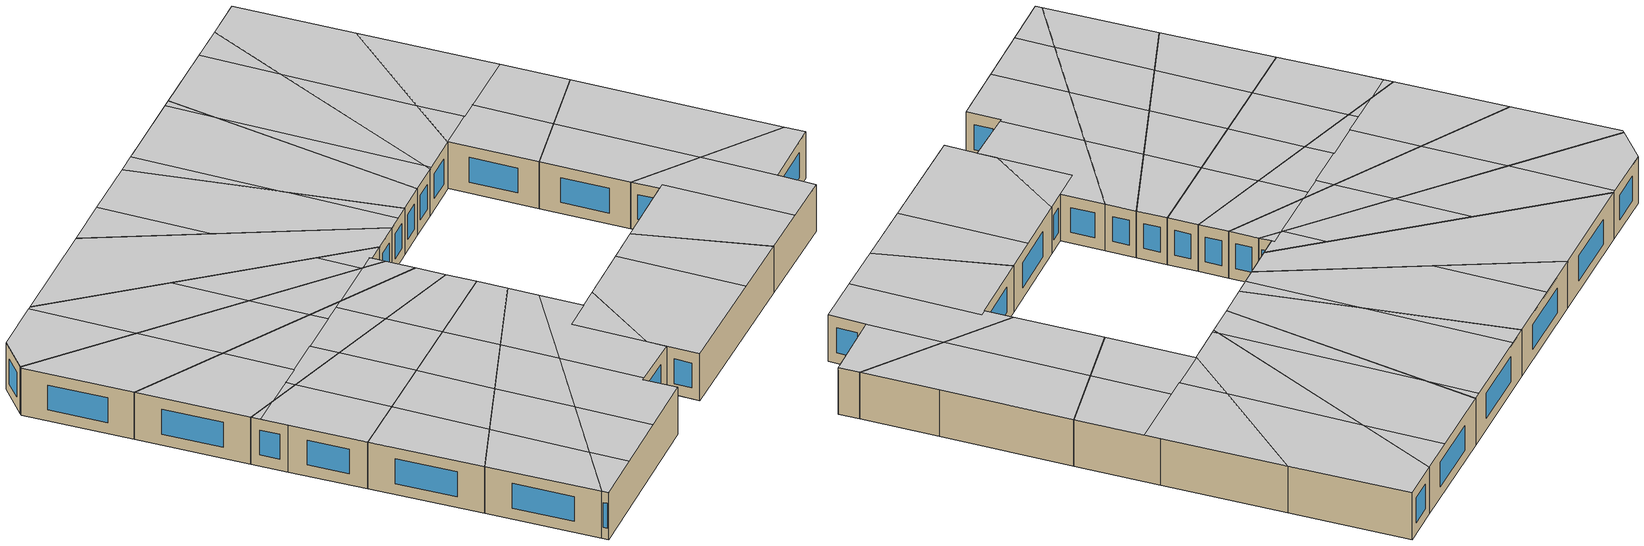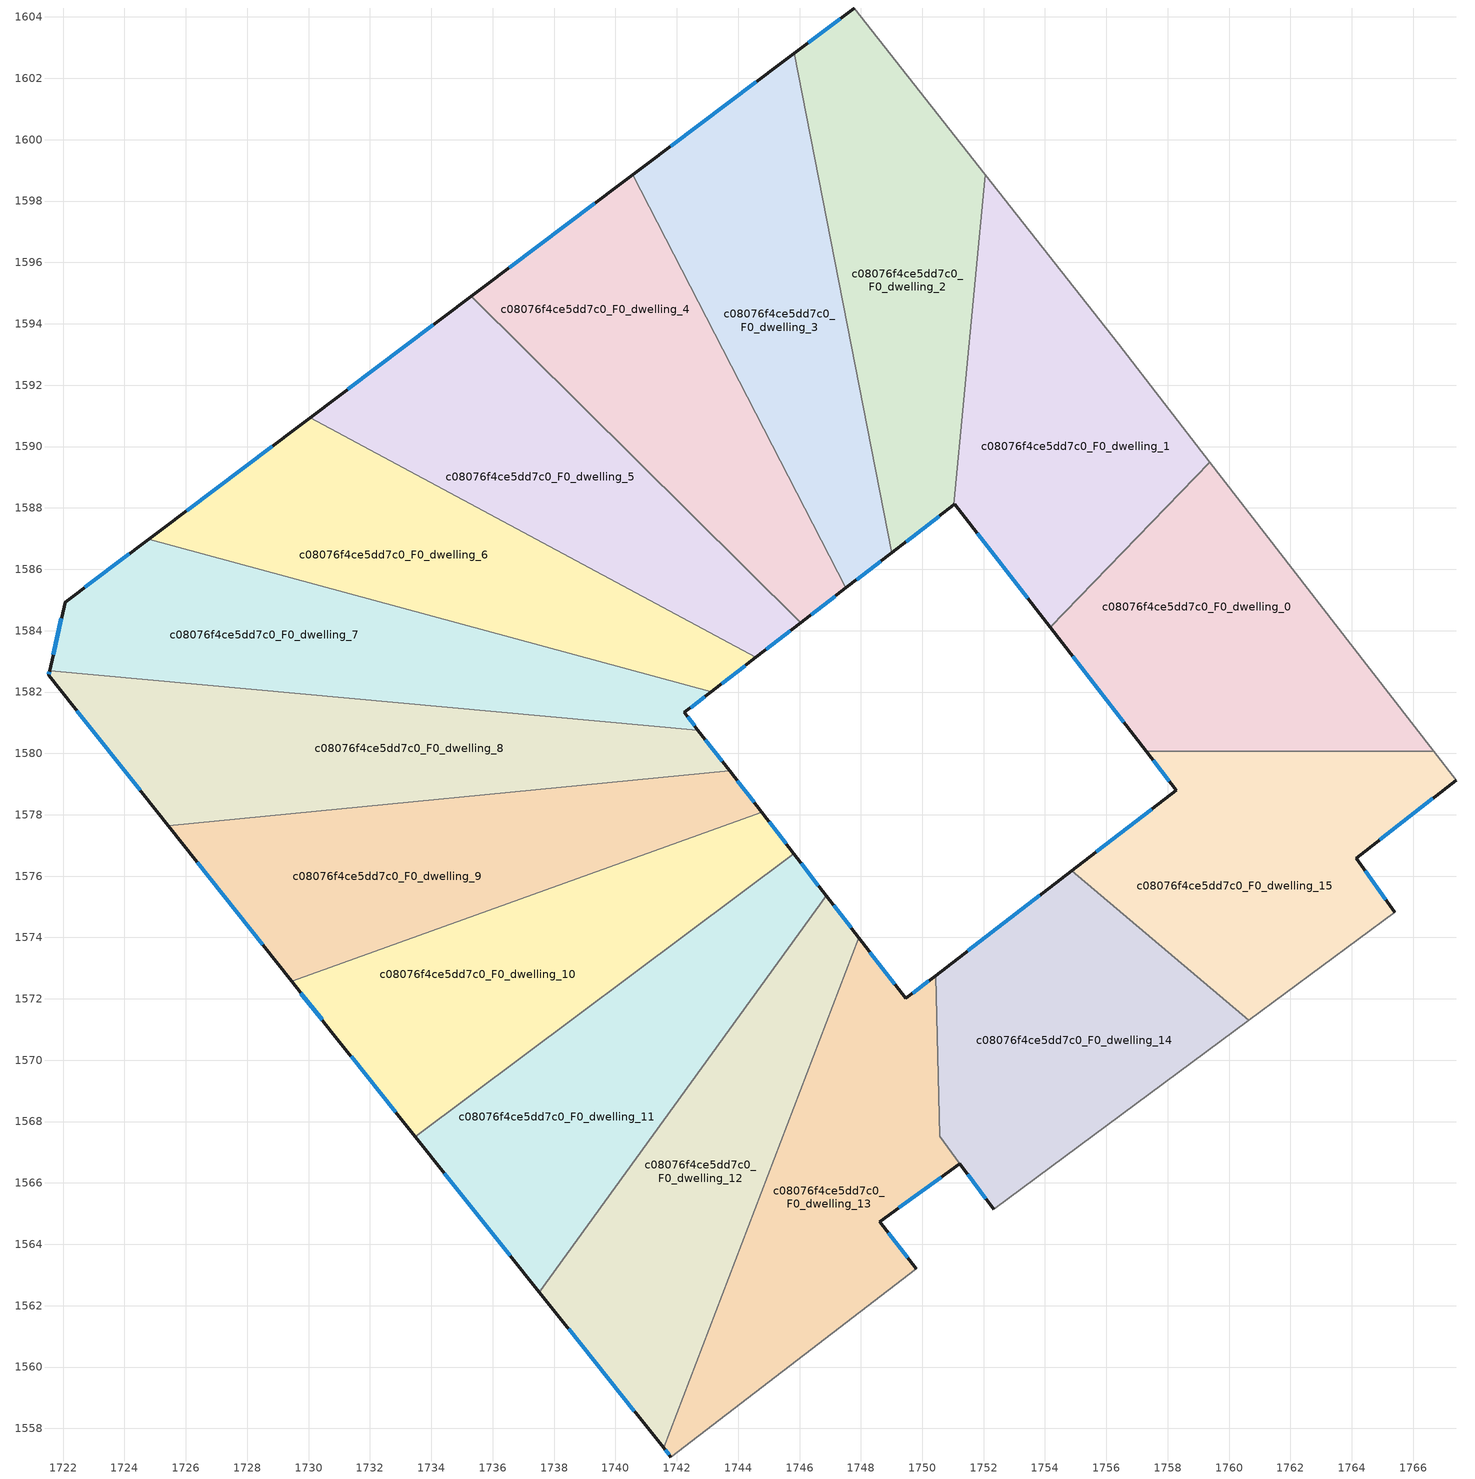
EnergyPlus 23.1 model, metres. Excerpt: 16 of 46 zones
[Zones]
c08076f4ce5dd7c0_F0_dwelling_0
 floor ground (EU_floor_Construction): 1763.97,1583.55 1766.68,1580.07 1757.3,1580.07 1754.17,1584.11 1759.38,1589.5 z0
 wall outside (EU_wall_Construction): 1754.17,1584.11 1757.3,1580.07 z0:3
 wall to c08076f4ce5dd7c0_F0_dwelling_1 (EU_wall_Construction): 1759.38,1589.5 1754.17,1584.11 z0:3
 wall adiabatic (EU_wall_Construction): 1766.68,1580.07 1763.97,1583.55 1759.38,1589.5 z0:3
 wall to c08076f4ce5dd7c0_F0_dwelling_15 (EU_wall_Construction): 1757.3,1580.07 1766.68,1580.07 z0:3
 window (EU_Window_Construction): 1754.9,1583.16 1756.56,1581.02 z0.7:2.3
 ceiling to c08076f4ce5dd7c0_F1_dwelling_7 (EU_floor_Construction): 1766.68,1580.07 1763.97,1583.55 1759.38,1589.5 1756.6,1586.62 1761.53,1580.07 z3
 ceiling to c08076f4ce5dd7c0_F1_dwelling_6 (EU_floor_Construction): 1761.53,1580.07 1756.6,1586.62 1754.17,1584.11 1757.3,1580.07 z3
c08076f4ce5dd7c0_F0_dwelling_1
 floor ground (EU_floor_Construction): 1756.41,1593.34 1759.38,1589.5 1754.17,1584.11 1751.06,1588.12 1751.03,1588.1 1752.06,1598.86 z0
 wall outside (EU_wall_Construction): 1751.03,1588.1 1751.06,1588.12 1754.17,1584.11 z0:3
 wall to c08076f4ce5dd7c0_F0_dwelling_2 (EU_wall_Construction): 1752.06,1598.86 1751.03,1588.1 z0:3
 wall adiabatic (EU_wall_Construction): 1759.38,1589.5 1756.41,1593.34 1752.06,1598.86 z0:3
 window (EU_Window_Construction): 1751.79,1587.18 1753.44,1585.05 z0.7:2.3
 ceiling to c08076f4ce5dd7c0_F1_dwelling_14 (EU_floor_Construction): 1756.98,1592.6 1756.41,1593.34 1752.06,1598.86 1751.38,1591.72 1752.98,1589.59 z3
 ceiling to c08076f4ce5dd7c0_F1_dwelling_7 (EU_floor_Construction): 1756.6,1586.62 1759.38,1589.5 1756.98,1592.6 1753.87,1590.26 z3
 ceiling to c08076f4ce5dd7c0_F1_dwelling_6 (EU_floor_Construction): 1754.17,1584.11 1756.6,1586.62 1753.87,1590.26 1751.05,1588.13 1751.06,1588.12 z3
 ceiling to c08076f4ce5dd7c0_F1_dwelling_13 (EU_floor_Construction): 1752.98,1589.59 1751.38,1591.72 1751.03,1588.1 1751.06,1588.12 1751.05,1588.13 z3
c08076f4ce5dd7c0_F0_dwelling_10
 floor ground (EU_floor_Construction): 1744.76,1578.09 1745.81,1576.73 1733.48,1567.5 1730.74,1570.93 1729.45,1572.57 z0
 wall outside (EU_wall_Construction): 1745.81,1576.73 1744.76,1578.09 / 1729.45,1572.57 1730.74,1570.93 1733.48,1567.5 z0:3
 wall to c08076f4ce5dd7c0_F0_dwelling_9 (EU_wall_Construction): 1744.76,1578.09 1729.45,1572.57 z0:3
 wall to c08076f4ce5dd7c0_F0_dwelling_11 (EU_wall_Construction): 1733.48,1567.5 1745.81,1576.73 z0:3
 window (EU_Window_Construction): 1745.56,1577.05 1745.01,1577.77 / 1731.39,1570.13 1732.84,1568.31 / 1729.75,1572.19 1730.44,1571.32 z0.7:2.3
 ceiling to c08076f4ce5dd7c0_F1_dwelling_0 (EU_floor_Construction): 1736.19,1569.53 1732.95,1573.83 1731.18,1573.19 1729.78,1572.15 1730.74,1570.93 1733.48,1567.5 z3
 ceiling to c08076f4ce5dd7c0_F1_dwelling_1 (EU_floor_Construction): 1738.98,1571.62 1736.38,1575.07 1732.95,1573.83 1736.19,1569.53 z3
 ceiling to c08076f4ce5dd7c0_F1_dwelling_8 (EU_floor_Construction): 1731.18,1573.19 1729.45,1572.57 1729.78,1572.15 z3
 ceiling to c08076f4ce5dd7c0_F1_dwelling_2 (EU_floor_Construction): 1741.96,1573.85 1740.05,1576.39 1736.38,1575.07 1738.98,1571.62 z3
 ceiling to c08076f4ce5dd7c0_F1_dwelling_3 (EU_floor_Construction): 1745.81,1576.73 1744.76,1578.09 1740.05,1576.39 1741.96,1573.85 z3
c08076f4ce5dd7c0_F0_dwelling_11
 floor ground (EU_floor_Construction): 1745.81,1576.73 1746.87,1575.37 1737.52,1562.44 1733.48,1567.5 z0
 wall outside (EU_wall_Construction): 1746.87,1575.37 1745.81,1576.73 / 1733.48,1567.5 1737.52,1562.44 z0:3
 wall to c08076f4ce5dd7c0_F0_dwelling_12 (EU_wall_Construction): 1737.52,1562.44 1746.87,1575.37 z0:3
 window (EU_Window_Construction): 1746.62,1575.69 1746.06,1576.41 / 1734.43,1566.31 1736.57,1563.63 z0.7:2.3
 ceiling to c08076f4ce5dd7c0_F1_dwelling_2 (EU_floor_Construction): 1741.62,1568.1 1743.9,1571.26 1741.96,1573.85 1738.98,1571.62 z3
 ceiling to c08076f4ce5dd7c0_F1_dwelling_0 (EU_floor_Construction): 1737.52,1562.44 1739.48,1565.15 1736.19,1569.53 1733.48,1567.5 z3
 ceiling to c08076f4ce5dd7c0_F1_dwelling_3 (EU_floor_Construction): 1743.9,1571.26 1746.87,1575.37 1745.81,1576.73 1741.96,1573.85 z3
 ceiling to c08076f4ce5dd7c0_F1_dwelling_1 (EU_floor_Construction): 1739.48,1565.15 1741.62,1568.1 1738.98,1571.62 1736.19,1569.53 z3
c08076f4ce5dd7c0_F0_dwelling_12
 floor ground (EU_floor_Construction): 1746.87,1575.37 1747.93,1573.99 1741.57,1557.37 1737.52,1562.44 z0
 wall outside (EU_wall_Construction): 1747.93,1573.99 1746.87,1575.37 / 1737.52,1562.44 1741.57,1557.37 z0:3
 wall to c08076f4ce5dd7c0_F0_dwelling_13 (EU_wall_Construction): 1741.57,1557.37 1747.93,1573.99 z0:3
 window (EU_Window_Construction): 1747.68,1574.31 1747.12,1575.04 / 1738.47,1561.25 1740.62,1558.56 z0.7:2.3
 ceiling to c08076f4ce5dd7c0_F1_dwelling_1 (EU_floor_Construction): 1742.84,1560.68 1744.31,1564.52 1741.62,1568.1 1739.48,1565.15 z3
 ceiling to c08076f4ce5dd7c0_F1_dwelling_2 (EU_floor_Construction): 1744.31,1564.52 1745.88,1568.63 1743.9,1571.26 1741.62,1568.1 z3
 ceiling to c08076f4ce5dd7c0_F1_dwelling_0 (EU_floor_Construction): 1741.57,1557.37 1742.84,1560.68 1739.48,1565.15 1737.52,1562.44 z3
 ceiling to c08076f4ce5dd7c0_F1_dwelling_3 (EU_floor_Construction): 1745.88,1568.63 1747.93,1573.99 1746.87,1575.37 1743.9,1571.26 z3
c08076f4ce5dd7c0_F0_dwelling_13
 floor ground (EU_floor_Construction): 1750.44,1572.76 1750.56,1567.53 1751.22,1566.63 1748.62,1564.74 1749.81,1563.2 1741.81,1557.07 1741.57,1557.37 1747.93,1573.99 1749.47,1572.01 z0
 wall outside (EU_wall_Construction): 1741.57,1557.37 1741.81,1557.07 / 1750.44,1572.76 1749.47,1572.01 1747.93,1573.99 / 1749.81,1563.2 1748.62,1564.74 1751.22,1566.63 z0:3
 wall to c08076f4ce5dd7c0_F0_dwelling_14 (EU_wall_Construction): 1751.22,1566.63 1750.56,1567.53 1750.44,1572.76 z0:3
 wall adiabatic (EU_wall_Construction): 1741.81,1557.07 1749.81,1563.2 z0:3
 window (EU_Window_Construction): 1741.63,1557.3 1741.75,1557.14 / 1749.11,1572.48 1748.29,1573.53 / 1750.21,1572.58 1749.7,1572.19 / 1749.23,1565.18 1750.61,1566.19 / 1749.53,1563.56 1748.9,1564.38 z0.7:2.3
 ceiling to c08076f4ce5dd7c0_F1_dwelling_3 (EU_floor_Construction): 1751.22,1566.63 1748.02,1570.9 1749.47,1572.01 1747.93,1573.99 1745.88,1568.63 1748.74,1564.83 z3
 ceiling to c08076f4ce5dd7c0_F1_dwelling_4 (EU_floor_Construction): 1751.22,1566.64 1750.56,1567.53 1750.44,1572.76 1748.02,1570.9 z3
 ceiling to c08076f4ce5dd7c0_F1_dwelling_2 (EU_floor_Construction): 1749.81,1563.2 1748.62,1564.74 1748.74,1564.83 1745.88,1568.63 1744.31,1564.52 1746.95,1561.01 z3
 ceiling to c08076f4ce5dd7c0_F1_dwelling_0 (EU_floor_Construction): 1744.19,1558.89 1742.84,1560.68 1741.57,1557.37 1741.81,1557.07 z3
 ceiling adiabatic (EU_roof_Construction): 1746.95,1561.01 1744.31,1564.52 1742.84,1560.68 1744.19,1558.89 1747.51,1561.44 z3
c08076f4ce5dd7c0_F0_dwelling_14
 floor ground (EU_floor_Construction): 1760.65,1571.3 1752.33,1565.14 1750.56,1567.53 1750.44,1572.76 1754.87,1576.17 z0
 wall outside (EU_wall_Construction): 1754.87,1576.17 1750.44,1572.76 / 1751.23,1566.63 1752.33,1565.14 z0:3
 wall to c08076f4ce5dd7c0_F0_dwelling_15 (EU_wall_Construction): 1760.65,1571.3 1754.87,1576.17 z0:3
 wall adiabatic (EU_wall_Construction): 1752.33,1565.14 1760.65,1571.3 z0:3
 window (EU_Window_Construction): 1753.83,1575.37 1751.48,1573.56 / 1751.49,1566.28 1752.07,1565.49 z0.7:2.3
 ceiling to c08076f4ce5dd7c0_F1_dwelling_4 (EU_floor_Construction): 1757.57,1569.02 1753.17,1574.87 1750.44,1572.76 1750.56,1567.53 1751.22,1566.64 1751.22,1566.63 1752.33,1565.14 1752.34,1565.14 z3
 ceiling to c08076f4ce5dd7c0_F1_dwelling_5 (EU_floor_Construction): 1760.65,1571.3 1754.87,1576.17 1753.17,1574.87 1757.57,1569.02 z3
c08076f4ce5dd7c0_F0_dwelling_15
 floor ground (EU_floor_Construction): 1766.68,1580.07 1767.41,1579.13 1764.15,1576.59 1765.4,1574.82 1760.65,1571.3 1754.87,1576.17 1758.28,1578.8 1757.3,1580.07 z0
 wall outside (EU_wall_Construction): 1757.3,1580.07 1758.28,1578.8 1754.87,1576.17 / 1765.4,1574.82 1764.15,1576.59 1767.41,1579.13 z0:3
 wall adiabatic (EU_wall_Construction): 1760.65,1571.3 1765.4,1574.82 / 1767.41,1579.13 1766.68,1580.07 z0:3
 window (EU_Window_Construction): 1757.48,1578.18 1755.67,1576.79 / 1757.53,1579.77 1758.05,1579.1 / 1764.91,1577.18 1766.64,1578.53 / 1765.1,1575.23 1764.44,1576.17 z0.7:2.3
 ceiling to c08076f4ce5dd7c0_F1_dwelling_5 (EU_floor_Construction): 1763.03,1573.07 1758.56,1579.01 1754.87,1576.17 1760.65,1571.3 z3
 ceiling to c08076f4ce5dd7c0_F1_dwelling_6 (EU_floor_Construction): 1765.4,1574.82 1764.15,1576.59 1761.53,1580.07 1757.3,1580.07 1758.28,1578.8 1758.56,1579.02 1763.03,1573.07 z3
 ceiling to c08076f4ce5dd7c0_F1_dwelling_7 (EU_floor_Construction): 1767.41,1579.13 1766.68,1580.07 1761.53,1580.07 1764.15,1576.59 z3
c08076f4ce5dd7c0_F0_dwelling_2
 floor ground (EU_floor_Construction): 1747.78,1604.29 1752.06,1598.86 1751.03,1588.1 1749,1586.54 1745.82,1602.82 z0
 wall outside (EU_wall_Construction): 1749,1586.54 1751.03,1588.1 / 1747.78,1604.29 1745.82,1602.82 z0:3
 wall to c08076f4ce5dd7c0_F0_dwelling_3 (EU_wall_Construction): 1745.82,1602.82 1749,1586.54 z0:3
 wall adiabatic (EU_wall_Construction): 1752.06,1598.86 1747.78,1604.29 z0:3
 window (EU_Window_Construction): 1749.48,1586.9 1750.55,1587.73 / 1747.32,1603.95 1746.28,1603.16 z0.7:2.3
 ceiling to c08076f4ce5dd7c0_F1_dwelling_14 (EU_floor_Construction): 1751.38,1591.72 1752.06,1598.86 1747.78,1604.29 1745.82,1602.82 1746.8,1597.81 z3
 ceiling to c08076f4ce5dd7c0_F1_dwelling_13 (EU_floor_Construction): 1751.03,1588.1 1751.38,1591.72 1746.8,1597.81 1748.93,1586.91 1749.1,1586.67 1749.13,1586.64 z3
 ceiling to c08076f4ce5dd7c0_F1_dwelling_12 (EU_floor_Construction): 1749.13,1586.63 1749.1,1586.67 1748.93,1586.91 1749,1586.54 z3
c08076f4ce5dd7c0_F0_dwelling_3
 floor ground (EU_floor_Construction): 1745.82,1602.82 1749,1586.54 1747.51,1585.39 1740.56,1598.85 z0
 wall outside (EU_wall_Construction): 1747.51,1585.39 1749,1586.54 / 1745.82,1602.82 1740.56,1598.85 z0:3
 wall to c08076f4ce5dd7c0_F0_dwelling_4 (EU_wall_Construction): 1740.56,1598.85 1747.51,1585.39 z0:3
 window (EU_Window_Construction): 1747.86,1585.66 1748.65,1586.27 / 1744.59,1601.88 1741.8,1599.78 z0.7:2.3
 ceiling to c08076f4ce5dd7c0_F1_dwelling_13 (EU_floor_Construction): 1748.93,1586.91 1746.8,1597.81 1744.04,1601.47 1740.56,1598.85 1741.91,1596.24 z3
 ceiling to c08076f4ce5dd7c0_F1_dwelling_12 (EU_floor_Construction): 1749,1586.54 1748.93,1586.91 1741.91,1596.24 1747.51,1585.39 z3
 ceiling to c08076f4ce5dd7c0_F1_dwelling_14 (EU_floor_Construction): 1746.8,1597.81 1745.82,1602.82 1744.04,1601.47 z3
c08076f4ce5dd7c0_F0_dwelling_4
 floor ground (EU_floor_Construction): 1740.56,1598.85 1747.51,1585.39 1746.04,1584.25 1735.3,1594.89 z0
 wall outside (EU_wall_Construction): 1746.04,1584.25 1747.51,1585.39 / 1740.56,1598.85 1735.3,1594.89 z0:3
 wall to c08076f4ce5dd7c0_F0_dwelling_5 (EU_wall_Construction): 1735.3,1594.89 1746.04,1584.25 z0:3
 window (EU_Window_Construction): 1746.38,1584.52 1747.17,1585.12 / 1739.33,1597.92 1736.54,1595.82 z0.7:2.3
 ceiling to c08076f4ce5dd7c0_F1_dwelling_12 (EU_floor_Construction): 1747.51,1585.39 1741.91,1596.24 1740.17,1598.56 1736.29,1595.64 1741.41,1588.84 1746.04,1584.25 z3
 ceiling to c08076f4ce5dd7c0_F1_dwelling_11 (EU_floor_Construction): 1741.39,1588.86 1736.29,1595.64 1735.3,1594.89 z3
 ceiling to c08076f4ce5dd7c0_F1_dwelling_13 (EU_floor_Construction): 1741.91,1596.24 1740.56,1598.85 1740.17,1598.56 z3
 ceiling adiabatic (EU_roof_Construction): 1741.41,1588.84 1736.29,1595.64 1741.39,1588.86 z3
c08076f4ce5dd7c0_F0_dwelling_5
 floor ground (EU_floor_Construction): 1746.04,1584.25 1744.57,1583.13 1730.05,1590.94 1735.3,1594.89 z0
 wall outside (EU_wall_Construction): 1744.57,1583.13 1746.04,1584.25 / 1735.3,1594.89 1730.05,1590.94 z0:3
 wall to c08076f4ce5dd7c0_F0_dwelling_6 (EU_wall_Construction): 1730.05,1590.94 1744.57,1583.13 z0:3
 window (EU_Window_Construction): 1744.92,1583.39 1745.69,1583.99 / 1734.07,1593.97 1731.28,1591.87 z0.7:2.3
 ceiling to c08076f4ce5dd7c0_F1_dwelling_11 (EU_floor_Construction): 1745.29,1583.68 1745.23,1583.76 1741.39,1588.86 1735.3,1594.89 1732.42,1592.72 1736.29,1587.58 1744.57,1583.13 z3
 ceiling to c08076f4ce5dd7c0_F1_dwelling_10 (EU_floor_Construction): 1736.29,1587.58 1732.42,1592.72 1730.05,1590.94 z3
 ceiling to c08076f4ce5dd7c0_F1_dwelling_12 (EU_floor_Construction): 1746.04,1584.25 1741.41,1588.84 1745.23,1583.76 1745.29,1583.68 z3
 ceiling adiabatic (EU_roof_Construction): 1745.23,1583.76 1741.41,1588.84 1741.39,1588.86 z3
c08076f4ce5dd7c0_F0_dwelling_6
 floor ground (EU_floor_Construction): 1744.57,1583.13 1743.12,1582.01 1724.8,1586.98 1730.05,1590.94 z0
 wall outside (EU_wall_Construction): 1743.12,1582.01 1744.57,1583.13 / 1730.05,1590.94 1724.8,1586.98 z0:3
 wall to c08076f4ce5dd7c0_F0_dwelling_7 (EU_wall_Construction): 1724.8,1586.98 1743.12,1582.01 z0:3
 window (EU_Window_Construction): 1743.46,1582.27 1744.23,1582.86 / 1728.82,1590.01 1726.03,1587.91 z0.7:2.3
 ceiling adiabatic (EU_roof_Construction): 1744.57,1583.13 1730.05,1590.94 1724.8,1586.98 1743.12,1582.01 z3
c08076f4ce5dd7c0_F0_dwelling_7
 floor ground (EU_floor_Construction): 1743.12,1582.01 1742.25,1581.33 1742.69,1580.76 1721.56,1582.69 1722.06,1584.92 1724.8,1586.98 z0
 wall outside (EU_wall_Construction): 1742.69,1580.76 1742.25,1581.33 1743.12,1582.01 / 1724.8,1586.98 1722.06,1584.92 1721.56,1582.69 z0:3
 wall to c08076f4ce5dd7c0_F0_dwelling_8 (EU_wall_Construction): 1721.56,1582.69 1742.69,1580.76 z0:3
 window (EU_Window_Construction): 1742.45,1581.49 1742.91,1581.85 / 1742.59,1580.89 1742.35,1581.2 / 1721.95,1584.4 1721.68,1583.21 / 1724.16,1586.5 1722.71,1585.41 z0.7:2.3
 ceiling to c08076f4ce5dd7c0_F1_dwelling_9 (EU_floor_Construction): 1734.8,1581.48 1732.16,1584.98 1724.8,1586.98 1724.66,1586.88 1728.28,1582.08 z3
 ceiling to c08076f4ce5dd7c0_F1_dwelling_10 (EU_floor_Construction): 1741.32,1580.88 1739.8,1582.91 1732.16,1584.98 1734.8,1581.48 z3
 ceiling to c08076f4ce5dd7c0_F1_dwelling_8 (EU_floor_Construction): 1728.28,1582.08 1724.66,1586.88 1722.06,1584.92 1721.56,1582.69 z3
 ceiling to c08076f4ce5dd7c0_F1_dwelling_11 (EU_floor_Construction): 1742.25,1581.33 1743.12,1582.01 1739.8,1582.91 1741.32,1580.88 1741.4,1580.88 1742.16,1581.45 z3
 ceiling to c08076f4ce5dd7c0_F1_dwelling_3 (EU_floor_Construction): 1742.69,1580.76 1742.25,1581.33 1742.16,1581.45 1741.4,1580.88 z3
c08076f4ce5dd7c0_F0_dwelling_8
 floor ground (EU_floor_Construction): 1742.69,1580.76 1743.72,1579.43 1725.42,1577.64 1721.53,1582.55 1721.56,1582.69 z0
 wall outside (EU_wall_Construction): 1743.72,1579.43 1742.69,1580.76 / 1721.56,1582.69 1721.53,1582.55 1725.42,1577.64 z0:3
 wall to c08076f4ce5dd7c0_F0_dwelling_9 (EU_wall_Construction): 1725.42,1577.64 1743.72,1579.43 z0:3
 window (EU_Window_Construction): 1743.48,1579.74 1742.93,1580.45 / 1722.45,1581.4 1724.51,1578.79 / 1721.56,1582.66 1721.54,1582.58 z0.7:2.3
 ceiling to c08076f4ce5dd7c0_F1_dwelling_8 (EU_floor_Construction): 1731.19,1578.2 1728.28,1582.08 1721.56,1582.69 1721.53,1582.55 1725.43,1577.64 z3
 ceiling to c08076f4ce5dd7c0_F1_dwelling_9 (EU_floor_Construction): 1736.85,1578.75 1734.8,1581.48 1728.28,1582.08 1731.19,1578.2 z3
 ceiling to c08076f4ce5dd7c0_F1_dwelling_10 (EU_floor_Construction): 1741.35,1580.84 1741.32,1580.88 1734.8,1581.48 1736.85,1578.75 1738.83,1578.95 z3
 ceiling to c08076f4ce5dd7c0_F1_dwelling_3 (EU_floor_Construction): 1743.72,1579.43 1742.69,1580.76 1741.39,1580.88 1738.83,1578.95 z3
c08076f4ce5dd7c0_F0_dwelling_9
 floor ground (EU_floor_Construction): 1743.72,1579.43 1744.76,1578.09 1729.45,1572.57 1725.42,1577.64 z0
 wall outside (EU_wall_Construction): 1744.76,1578.09 1743.72,1579.43 / 1725.42,1577.64 1729.45,1572.57 z0:3
 window (EU_Window_Construction): 1744.52,1578.4 1743.97,1579.11 / 1726.37,1576.45 1728.5,1573.76 z0.7:2.3
 ceiling to c08076f4ce5dd7c0_F1_dwelling_8 (EU_floor_Construction): 1733.59,1575.01 1731.19,1578.2 1725.43,1577.64 1729.45,1572.57 1731.18,1573.19 z3
 ceiling to c08076f4ce5dd7c0_F1_dwelling_3 (EU_floor_Construction): 1744.76,1578.09 1743.72,1579.43 1738.83,1578.95 1738.38,1578.61 1740.05,1576.39 z3
 ceiling to c08076f4ce5dd7c0_F1_dwelling_1 (EU_floor_Construction): 1736.38,1575.07 1735.4,1576.37 1732.62,1574.28 1732.95,1573.83 z3
 ceiling to c08076f4ce5dd7c0_F1_dwelling_9 (EU_floor_Construction): 1737.47,1577.92 1736.85,1578.75 1731.19,1578.2 1733.59,1575.01 z3
 ceiling to c08076f4ce5dd7c0_F1_dwelling_0 (EU_floor_Construction): 1732.95,1573.83 1732.62,1574.28 1731.18,1573.19 z3
 ceiling to c08076f4ce5dd7c0_F1_dwelling_2 (EU_floor_Construction): 1740.05,1576.39 1738.38,1578.61 1735.4,1576.37 1736.38,1575.07 z3
 ceiling to c08076f4ce5dd7c0_F1_dwelling_10 (EU_floor_Construction): 1738.83,1578.95 1736.85,1578.75 1737.47,1577.93 z3
[Building]
EU S2 Campaign: North Axis=0; Terrain=City; Solar Distribution=FullExterior
[Site:Location]
Budapest.Ferenc.Liszt.Intl.AP: Latitude=47.437; Longitude=19.256; Time Zone=1; Elevation=185
[SizingPeriod:WeatherFileDays]
AnnualSizingPeriod: Begin Month=1; Begin Day of Month=1; End Month=12; End Day of Month=31; Day of Week for Start Day=Monday; Use Weather File Daylight Saving Period=No; Use Weather File Rain and Snow Indicators=No
[MATERIAL]
EU_InternalMass_Material: Roughness=MediumRough; Thickness=0.1; Conductivity=1; Density=1800; Specific Heat=900; Thermal Absorptance=0.9; Solar Absorptance=0.7; Visible Absorptance=0.7
[MATERIAL:NOMASS] Roughness=MediumRough; Thermal Absorptance=0.9; Solar Absorptance=0.7; Visible Absorptance=0.7
Name | Thermal Resistance
EU_wall_NoMass | 0.832559
EU_roof_NoMass | 1.39638
EU_floor_NoMass | 0.872794
[WINDOWMATERIAL:SIMPLEGLAZINGSYSTEM]
EU_Window_SimpleGlazing: UFactor=2.79869; Solar Heat Gain Coefficient=0.75; Visible Transmittance=0.75
[CONSTRUCTION]
EU_wall_Construction: EU_wall_NoMass
EU_roof_Construction: EU_roof_NoMass
EU_floor_Construction: EU_floor_NoMass
EU_Window_Construction: EU_Window_SimpleGlazing
EU_InternalMass_Construction: EU_InternalMass_Material
[ZONE] Type=1; Multiplier=1; Ceiling Height=autocalculate; Floor Area=autocalculate; Part of Total Floor Area=Yes
Name | Volume
c08076f4ce5dd7c0_F0_dwelling_0; c08076f4ce5dd7c0_F0_dwelling_7; c08076f4ce5dd7c0_F0_dwelling_8 | 189.316
c08076f4ce5dd7c0_F0_dwelling_1 | 189.32
c08076f4ce5dd7c0_F0_dwelling_10 | 189.353
c08076f4ce5dd7c0_F0_dwelling_11 | 189.297
c08076f4ce5dd7c0_F0_dwelling_12 | 189.338
c08076f4ce5dd7c0_F0_dwelling_13 | 190.596
c08076f4ce5dd7c0_F0_dwelling_14 | 188.001
c08076f4ce5dd7c0_F0_dwelling_15 | 189.291
c08076f4ce5dd7c0_F0_dwelling_2 | 189.28
c08076f4ce5dd7c0_F0_dwelling_3 | 189.308
c08076f4ce5dd7c0_F0_dwelling_4 | 189.341
c08076f4ce5dd7c0_F0_dwelling_5 | 189.295
c08076f4ce5dd7c0_F0_dwelling_6 | 189.331
c08076f4ce5dd7c0_F0_dwelling_9 | 189.296
[INTERNALMASS] Construction=EU_InternalMass_Construction
Name | Zone or ZoneList | Surface Area
c08076f4ce5dd7c0_F0_dwelling_0_EU_InternalMass | c08076f4ce5dd7c0_F0_dwelling_0 | 63.1056
c08076f4ce5dd7c0_F0_dwelling_1_EU_InternalMass | c08076f4ce5dd7c0_F0_dwelling_1 | 63.1068
c08076f4ce5dd7c0_F0_dwelling_2_EU_InternalMass | c08076f4ce5dd7c0_F0_dwelling_2 | 63.0932
c08076f4ce5dd7c0_F0_dwelling_3_EU_InternalMass | c08076f4ce5dd7c0_F0_dwelling_3 | 63.1029
c08076f4ce5dd7c0_F0_dwelling_4_EU_InternalMass | c08076f4ce5dd7c0_F0_dwelling_4 | 63.1136
c08076f4ce5dd7c0_F0_dwelling_5_EU_InternalMass | c08076f4ce5dd7c0_F0_dwelling_5 | 63.0981
c08076f4ce5dd7c0_F0_dwelling_6_EU_InternalMass | c08076f4ce5dd7c0_F0_dwelling_6 | 63.1103
c08076f4ce5dd7c0_F0_dwelling_7_EU_InternalMass | c08076f4ce5dd7c0_F0_dwelling_7 | 63.1051
c08076f4ce5dd7c0_F0_dwelling_8_EU_InternalMass | c08076f4ce5dd7c0_F0_dwelling_8 | 63.1052
c08076f4ce5dd7c0_F0_dwelling_9_EU_InternalMass | c08076f4ce5dd7c0_F0_dwelling_9 | 63.0986
c08076f4ce5dd7c0_F0_dwelling_10_EU_InternalMass | c08076f4ce5dd7c0_F0_dwelling_10 | 63.118
c08076f4ce5dd7c0_F0_dwelling_11_EU_InternalMass | c08076f4ce5dd7c0_F0_dwelling_11 | 63.0991
c08076f4ce5dd7c0_F0_dwelling_12_EU_InternalMass | c08076f4ce5dd7c0_F0_dwelling_12 | 63.1125
c08076f4ce5dd7c0_F0_dwelling_13_EU_InternalMass | c08076f4ce5dd7c0_F0_dwelling_13 | 63.5319
c08076f4ce5dd7c0_F0_dwelling_14_EU_InternalMass | c08076f4ce5dd7c0_F0_dwelling_14 | 62.6664
c08076f4ce5dd7c0_F0_dwelling_15_EU_InternalMass | c08076f4ce5dd7c0_F0_dwelling_15 | 63.1021
[OTHEREQUIPMENT] Fuel Type=Electricity; Design Level Calculation Method=Watts/Area; Power per Zone Floor Area=1; Fraction Latent=0; Fraction Radiant=0; Fraction Lost=0; Carbon Dioxide Generation Rate=0; EndUse Subcategory=EU_Step8_InternalGains
Name | Zone or ZoneList or Space or SpaceList | Schedule
EU_Step8_InternalGain_c08076f4ce5dd7c0_F0_dwelling_0_f000 | c08076f4ce5dd7c0_F0_dwelling_0 | EU_Step8_GainSchedule_c08076f4ce5dd7c0_F0_dwelling_0_f000
EU_Step8_InternalGain_c08076f4ce5dd7c0_F0_dwelling_1_f000 | c08076f4ce5dd7c0_F0_dwelling_1 | EU_Step8_GainSchedule_c08076f4ce5dd7c0_F0_dwelling_1_f000
EU_Step8_InternalGain_c08076f4ce5dd7c0_F0_dwelling_2_f000 | c08076f4ce5dd7c0_F0_dwelling_2 | EU_Step8_GainSchedule_c08076f4ce5dd7c0_F0_dwelling_2_f000
EU_Step8_InternalGain_c08076f4ce5dd7c0_F0_dwelling_3_f000 | c08076f4ce5dd7c0_F0_dwelling_3 | EU_Step8_GainSchedule_c08076f4ce5dd7c0_F0_dwelling_3_f000
EU_Step8_InternalGain_c08076f4ce5dd7c0_F0_dwelling_4_f000 | c08076f4ce5dd7c0_F0_dwelling_4 | EU_Step8_GainSchedule_c08076f4ce5dd7c0_F0_dwelling_4_f000
EU_Step8_InternalGain_c08076f4ce5dd7c0_F0_dwelling_5_f000 | c08076f4ce5dd7c0_F0_dwelling_5 | EU_Step8_GainSchedule_c08076f4ce5dd7c0_F0_dwelling_5_f000
EU_Step8_InternalGain_c08076f4ce5dd7c0_F0_dwelling_6_f000 | c08076f4ce5dd7c0_F0_dwelling_6 | EU_Step8_GainSchedule_c08076f4ce5dd7c0_F0_dwelling_6_f000
EU_Step8_InternalGain_c08076f4ce5dd7c0_F0_dwelling_7_f000 | c08076f4ce5dd7c0_F0_dwelling_7 | EU_Step8_GainSchedule_c08076f4ce5dd7c0_F0_dwelling_7_f000
EU_Step8_InternalGain_c08076f4ce5dd7c0_F0_dwelling_8_f000 | c08076f4ce5dd7c0_F0_dwelling_8 | EU_Step8_GainSchedule_c08076f4ce5dd7c0_F0_dwelling_8_f000
EU_Step8_InternalGain_c08076f4ce5dd7c0_F0_dwelling_9_f000 | c08076f4ce5dd7c0_F0_dwelling_9 | EU_Step8_GainSchedule_c08076f4ce5dd7c0_F0_dwelling_9_f000
EU_Step8_InternalGain_c08076f4ce5dd7c0_F0_dwelling_10_f000 | c08076f4ce5dd7c0_F0_dwelling_10 | EU_Step8_GainSchedule_c08076f4ce5dd7c0_F0_dwelling_10_f000
EU_Step8_InternalGain_c08076f4ce5dd7c0_F0_dwelling_11_f000 | c08076f4ce5dd7c0_F0_dwelling_11 | EU_Step8_GainSchedule_c08076f4ce5dd7c0_F0_dwelling_11_f000
EU_Step8_InternalGain_c08076f4ce5dd7c0_F0_dwelling_12_f000 | c08076f4ce5dd7c0_F0_dwelling_12 | EU_Step8_GainSchedule_c08076f4ce5dd7c0_F0_dwelling_12_f000
EU_Step8_InternalGain_c08076f4ce5dd7c0_F0_dwelling_13_f000 | c08076f4ce5dd7c0_F0_dwelling_13 | EU_Step8_GainSchedule_c08076f4ce5dd7c0_F0_dwelling_13_f000
EU_Step8_InternalGain_c08076f4ce5dd7c0_F0_dwelling_14_f000 | c08076f4ce5dd7c0_F0_dwelling_14 | EU_Step8_GainSchedule_c08076f4ce5dd7c0_F0_dwelling_14_f000
EU_Step8_InternalGain_c08076f4ce5dd7c0_F0_dwelling_15_f000 | c08076f4ce5dd7c0_F0_dwelling_15 | EU_Step8_GainSchedule_c08076f4ce5dd7c0_F0_dwelling_15_f000
[ZONEVENTILATION:DESIGNFLOWRATE] Schedule=EU_AlwaysOn; Design Flow Rate Calculation Method=AirChanges/Hour; Air Changes per Hour=0.475469; Ventilation Type=Natural; Fan Pressure Rise=0; Fan Total Efficiency=1; Constant Term Coefficient=1; Temperature Term Coefficient=0; Velocity Term Coefficient=0; Velocity Squared Term Coefficient=0; Minimum Indoor Temperature=-100; Maximum Indoor Temperature=100; Delta Temperature=-100; Minimum Outdoor Temperature=-100; Maximum Outdoor Temperature=100; Maximum Wind Speed=40
Name | Zone or ZoneList or Space or SpaceList
EU_ConstantAir_c08076f4ce5dd7c0_F0_dwelling_0 | c08076f4ce5dd7c0_F0_dwelling_0
EU_ConstantAir_c08076f4ce5dd7c0_F0_dwelling_1 | c08076f4ce5dd7c0_F0_dwelling_1
EU_ConstantAir_c08076f4ce5dd7c0_F0_dwelling_2 | c08076f4ce5dd7c0_F0_dwelling_2
EU_ConstantAir_c08076f4ce5dd7c0_F0_dwelling_3 | c08076f4ce5dd7c0_F0_dwelling_3
EU_ConstantAir_c08076f4ce5dd7c0_F0_dwelling_4 | c08076f4ce5dd7c0_F0_dwelling_4
EU_ConstantAir_c08076f4ce5dd7c0_F0_dwelling_5 | c08076f4ce5dd7c0_F0_dwelling_5
EU_ConstantAir_c08076f4ce5dd7c0_F0_dwelling_6 | c08076f4ce5dd7c0_F0_dwelling_6
EU_ConstantAir_c08076f4ce5dd7c0_F0_dwelling_7 | c08076f4ce5dd7c0_F0_dwelling_7
EU_ConstantAir_c08076f4ce5dd7c0_F0_dwelling_8 | c08076f4ce5dd7c0_F0_dwelling_8
EU_ConstantAir_c08076f4ce5dd7c0_F0_dwelling_9 | c08076f4ce5dd7c0_F0_dwelling_9
EU_ConstantAir_c08076f4ce5dd7c0_F0_dwelling_10 | c08076f4ce5dd7c0_F0_dwelling_10
EU_ConstantAir_c08076f4ce5dd7c0_F0_dwelling_11 | c08076f4ce5dd7c0_F0_dwelling_11
EU_ConstantAir_c08076f4ce5dd7c0_F0_dwelling_12 | c08076f4ce5dd7c0_F0_dwelling_12
EU_ConstantAir_c08076f4ce5dd7c0_F0_dwelling_13 | c08076f4ce5dd7c0_F0_dwelling_13
EU_ConstantAir_c08076f4ce5dd7c0_F0_dwelling_14 | c08076f4ce5dd7c0_F0_dwelling_14
EU_ConstantAir_c08076f4ce5dd7c0_F0_dwelling_15 | c08076f4ce5dd7c0_F0_dwelling_15
[HVACTEMPLATE:THERMOSTAT] Constant Heating Setpoint=20; Constant Cooling Setpoint=50
EU_HeatOnly_c08076f4ce5dd7c0_F0_dwelling_0; EU_HeatOnly_c08076f4ce5dd7c0_F0_dwelling_1; EU_HeatOnly_c08076f4ce5dd7c0_F0_dwelling_2; EU_HeatOnly_c08076f4ce5dd7c0_F0_dwelling_3; EU_HeatOnly_c08076f4ce5dd7c0_F0_dwelling_4; EU_HeatOnly_c08076f4ce5dd7c0_F0_dwelling_5; EU_HeatOnly_c08076f4ce5dd7c0_F0_dwelling_6; EU_HeatOnly_c08076f4ce5dd7c0_F0_dwelling_7; EU_HeatOnly_c08076f4ce5dd7c0_F0_dwelling_8; EU_HeatOnly_c08076f4ce5dd7c0_F0_dwelling_9; EU_HeatOnly_c08076f4ce5dd7c0_F0_dwelling_10; EU_HeatOnly_c08076f4ce5dd7c0_F0_dwelling_11; EU_HeatOnly_c08076f4ce5dd7c0_F0_dwelling_12; EU_HeatOnly_c08076f4ce5dd7c0_F0_dwelling_13; EU_HeatOnly_c08076f4ce5dd7c0_F0_dwelling_14; EU_HeatOnly_c08076f4ce5dd7c0_F0_dwelling_15; EU_HeatOnly_c08076f4ce5dd7c0_F1_dwelling_0; EU_HeatOnly_c08076f4ce5dd7c0_F1_dwelling_1; EU_HeatOnly_c08076f4ce5dd7c0_F1_dwelling_2; EU_HeatOnly_c08076f4ce5dd7c0_F1_dwelling_3; EU_HeatOnly_c08076f4ce5dd7c0_F1_dwelling_4; EU_HeatOnly_c08076f4ce5dd7c0_F1_dwelling_5; EU_HeatOnly_c08076f4ce5dd7c0_F1_dwelling_6; EU_HeatOnly_c08076f4ce5dd7c0_F1_dwelling_7; EU_HeatOnly_c08076f4ce5dd7c0_F1_dwelling_8; EU_HeatOnly_c08076f4ce5dd7c0_F1_dwelling_9; EU_HeatOnly_c08076f4ce5dd7c0_F1_dwelling_10; EU_HeatOnly_c08076f4ce5dd7c0_F1_dwelling_11; EU_HeatOnly_c08076f4ce5dd7c0_F1_dwelling_12; EU_HeatOnly_c08076f4ce5dd7c0_F1_dwelling_13; EU_HeatOnly_c08076f4ce5dd7c0_F1_dwelling_14; EU_HeatOnly_c08076f4ce5dd7c0_F2_dwelling_0; EU_HeatOnly_c08076f4ce5dd7c0_F2_dwelling_1; EU_HeatOnly_c08076f4ce5dd7c0_F2_dwelling_2; EU_HeatOnly_c08076f4ce5dd7c0_F2_dwelling_3; EU_HeatOnly_c08076f4ce5dd7c0_F2_dwelling_4; EU_HeatOnly_c08076f4ce5dd7c0_F2_dwelling_5; EU_HeatOnly_c08076f4ce5dd7c0_F2_dwelling_6; EU_HeatOnly_c08076f4ce5dd7c0_F2_dwelling_7; EU_HeatOnly_c08076f4ce5dd7c0_F2_dwelling_8; EU_HeatOnly_c08076f4ce5dd7c0_F2_dwelling_9; EU_HeatOnly_c08076f4ce5dd7c0_F2_dwelling_10; EU_HeatOnly_c08076f4ce5dd7c0_F2_dwelling_11; EU_HeatOnly_c08076f4ce5dd7c0_F2_dwelling_12; EU_HeatOnly_c08076f4ce5dd7c0_F2_dwelling_13; EU_HeatOnly_c08076f4ce5dd7c0_F2_dwelling_14
[HVACTEMPLATE:ZONE:IDEALLOADSAIRSYSTEM] System Availability Schedule=EU_AlwaysOn; Maximum Heating Supply Air Temperature=50; Minimum Cooling Supply Air Temperature=13; Maximum Heating Supply Air Humidity Ratio=0.0156; Minimum Cooling Supply Air Humidity Ratio=0.0077; Heating Limit=NoLimit; Cooling Limit=NoLimit; Heating Availability Schedule=EU_AlwaysOn; Cooling Availability Schedule=EU_CoolingOff; Dehumidification Control Type=ConstantSensibleHeatRatio; Cooling Sensible Heat Ratio=0.7; Dehumidification Setpoint=60; Humidification Control Type=None; Humidification Setpoint=30; Outdoor Air Method=None; Outdoor Air Flow Rate per Person=0.00944; Outdoor Air Flow Rate per Zone Floor Area=0; Outdoor Air Flow Rate per Zone=0; Demand Controlled Ventilation Type=None; Outdoor Air Economizer Type=NoEconomizer; Heat Recovery Type=None; Sensible Heat Recovery Effectiveness=0.7; Latent Heat Recovery Effectiveness=0.65
Name | Template Thermostat
c08076f4ce5dd7c0_F0_dwelling_0 | EU_HeatOnly_c08076f4ce5dd7c0_F0_dwelling_0
c08076f4ce5dd7c0_F0_dwelling_1 | EU_HeatOnly_c08076f4ce5dd7c0_F0_dwelling_1
c08076f4ce5dd7c0_F0_dwelling_2 | EU_HeatOnly_c08076f4ce5dd7c0_F0_dwelling_2
c08076f4ce5dd7c0_F0_dwelling_3 | EU_HeatOnly_c08076f4ce5dd7c0_F0_dwelling_3
c08076f4ce5dd7c0_F0_dwelling_4 | EU_HeatOnly_c08076f4ce5dd7c0_F0_dwelling_4
c08076f4ce5dd7c0_F0_dwelling_5 | EU_HeatOnly_c08076f4ce5dd7c0_F0_dwelling_5
c08076f4ce5dd7c0_F0_dwelling_6 | EU_HeatOnly_c08076f4ce5dd7c0_F0_dwelling_6
c08076f4ce5dd7c0_F0_dwelling_7 | EU_HeatOnly_c08076f4ce5dd7c0_F0_dwelling_7
c08076f4ce5dd7c0_F0_dwelling_8 | EU_HeatOnly_c08076f4ce5dd7c0_F0_dwelling_8
c08076f4ce5dd7c0_F0_dwelling_9 | EU_HeatOnly_c08076f4ce5dd7c0_F0_dwelling_9
c08076f4ce5dd7c0_F0_dwelling_10 | EU_HeatOnly_c08076f4ce5dd7c0_F0_dwelling_10
c08076f4ce5dd7c0_F0_dwelling_11 | EU_HeatOnly_c08076f4ce5dd7c0_F0_dwelling_11
c08076f4ce5dd7c0_F0_dwelling_12 | EU_HeatOnly_c08076f4ce5dd7c0_F0_dwelling_12
c08076f4ce5dd7c0_F0_dwelling_13 | EU_HeatOnly_c08076f4ce5dd7c0_F0_dwelling_13
c08076f4ce5dd7c0_F0_dwelling_14 | EU_HeatOnly_c08076f4ce5dd7c0_F0_dwelling_14
c08076f4ce5dd7c0_F0_dwelling_15 | EU_HeatOnly_c08076f4ce5dd7c0_F0_dwelling_15
[SIZING:ZONE] Zone Cooling Design Supply Air Temperature Input Method=SupplyAirTemperature; Zone Cooling Design Supply Air Temperature=13; Zone Heating Design Supply Air Temperature Input Method=SupplyAirTemperature; Zone Heating Design Supply Air Temperature=50; Zone Cooling Design Supply Air Humidity Ratio=0.008; Zone Heating Design Supply Air Humidity Ratio=0.008; Cooling Design Air Flow Method=DesignDay; Cooling Design Air Flow Rate=0; Cooling Minimum Air Flow per Zone Floor Area=0.000762; Cooling Minimum Air Flow=0; Cooling Minimum Air Flow Fraction=0.2; Heating Design Air Flow Method=DesignDay; Heating Design Air Flow Rate=0; Heating Maximum Air Flow per Zone Floor Area=0.002032; Heating Maximum Air Flow=0.141576; Heating Maximum Air Flow Fraction=0.3; Account for Dedicated Outdoor Air System=No; Dedicated Outdoor Air System Control Strategy=NeutralSupplyAir; Dedicated Outdoor Air Low Setpoint Temperature for Design=autosize; Dedicated Outdoor Air High Setpoint Temperature for Design=autosize; Zone Load Sizing Method=Sensible Load Only No Latent Load; Zone Latent Cooling Design Supply Air Humidity Ratio Input Method=HumidityRatioDifference; Zone Cooling Design Supply Air Humidity Ratio Difference=0.005; Zone Latent Heating Design Supply Air Humidity Ratio Input Method=HumidityRatioDifference; Zone Humidification Design Supply Air Humidity Ratio Difference=0.005
c08076f4ce5dd7c0_F0_dwelling_0; c08076f4ce5dd7c0_F0_dwelling_1; c08076f4ce5dd7c0_F0_dwelling_2; c08076f4ce5dd7c0_F0_dwelling_3; c08076f4ce5dd7c0_F0_dwelling_4; c08076f4ce5dd7c0_F0_dwelling_5; c08076f4ce5dd7c0_F0_dwelling_6; c08076f4ce5dd7c0_F0_dwelling_7; c08076f4ce5dd7c0_F0_dwelling_8; c08076f4ce5dd7c0_F0_dwelling_9; c08076f4ce5dd7c0_F0_dwelling_10; c08076f4ce5dd7c0_F0_dwelling_11; c08076f4ce5dd7c0_F0_dwelling_12; c08076f4ce5dd7c0_F0_dwelling_13; c08076f4ce5dd7c0_F0_dwelling_14; c08076f4ce5dd7c0_F0_dwelling_15
[SCHEDULE:CONSTANT]
Name | Hourly Value
EU_AlwaysOn | 1
EU_CoolingOff | 0
[SCHEDULE:FILE] Column Number=1; Rows to Skip at Top=0; Number of Hours of Data=8760; Column Separator=Comma; Interpolate to Timestep=No; Minutes per Item=60; Adjust Schedule for Daylight Savings=Yes
Name | File
EU_Step8_GainSchedule_c08076f4ce5dd7c0_F0_dwelling_0_f000 | ../../schedules/c08076f4ce5dd7c0/c08076f4ce5dd7c0_F0_dwelling_0_f000_gain.csv
EU_Step8_GainSchedule_c08076f4ce5dd7c0_F0_dwelling_1_f000 | ../../schedules/c08076f4ce5dd7c0/c08076f4ce5dd7c0_F0_dwelling_1_f000_gain.csv
EU_Step8_GainSchedule_c08076f4ce5dd7c0_F0_dwelling_2_f000 | ../../schedules/c08076f4ce5dd7c0/c08076f4ce5dd7c0_F0_dwelling_2_f000_gain.csv
EU_Step8_GainSchedule_c08076f4ce5dd7c0_F0_dwelling_3_f000 | ../../schedules/c08076f4ce5dd7c0/c08076f4ce5dd7c0_F0_dwelling_3_f000_gain.csv
EU_Step8_GainSchedule_c08076f4ce5dd7c0_F0_dwelling_4_f000 | ../../schedules/c08076f4ce5dd7c0/c08076f4ce5dd7c0_F0_dwelling_4_f000_gain.csv
EU_Step8_GainSchedule_c08076f4ce5dd7c0_F0_dwelling_5_f000 | ../../schedules/c08076f4ce5dd7c0/c08076f4ce5dd7c0_F0_dwelling_5_f000_gain.csv
EU_Step8_GainSchedule_c08076f4ce5dd7c0_F0_dwelling_6_f000 | ../../schedules/c08076f4ce5dd7c0/c08076f4ce5dd7c0_F0_dwelling_6_f000_gain.csv
EU_Step8_GainSchedule_c08076f4ce5dd7c0_F0_dwelling_7_f000 | ../../schedules/c08076f4ce5dd7c0/c08076f4ce5dd7c0_F0_dwelling_7_f000_gain.csv
EU_Step8_GainSchedule_c08076f4ce5dd7c0_F0_dwelling_8_f000 | ../../schedules/c08076f4ce5dd7c0/c08076f4ce5dd7c0_F0_dwelling_8_f000_gain.csv
EU_Step8_GainSchedule_c08076f4ce5dd7c0_F0_dwelling_9_f000 | ../../schedules/c08076f4ce5dd7c0/c08076f4ce5dd7c0_F0_dwelling_9_f000_gain.csv
EU_Step8_GainSchedule_c08076f4ce5dd7c0_F0_dwelling_10_f000 | ../../schedules/c08076f4ce5dd7c0/c08076f4ce5dd7c0_F0_dwelling_10_f000_gain.csv
EU_Step8_GainSchedule_c08076f4ce5dd7c0_F0_dwelling_11_f000 | ../../schedules/c08076f4ce5dd7c0/c08076f4ce5dd7c0_F0_dwelling_11_f000_gain.csv
EU_Step8_GainSchedule_c08076f4ce5dd7c0_F0_dwelling_12_f000 | ../../schedules/c08076f4ce5dd7c0/c08076f4ce5dd7c0_F0_dwelling_12_f000_gain.csv
EU_Step8_GainSchedule_c08076f4ce5dd7c0_F0_dwelling_13_f000 | ../../schedules/c08076f4ce5dd7c0/c08076f4ce5dd7c0_F0_dwelling_13_f000_gain.csv
EU_Step8_GainSchedule_c08076f4ce5dd7c0_F0_dwelling_14_f000 | ../../schedules/c08076f4ce5dd7c0/c08076f4ce5dd7c0_F0_dwelling_14_f000_gain.csv
EU_Step8_GainSchedule_c08076f4ce5dd7c0_F0_dwelling_15_f000 | ../../schedules/c08076f4ce5dd7c0/c08076f4ce5dd7c0_F0_dwelling_15_f000_gain.csv
